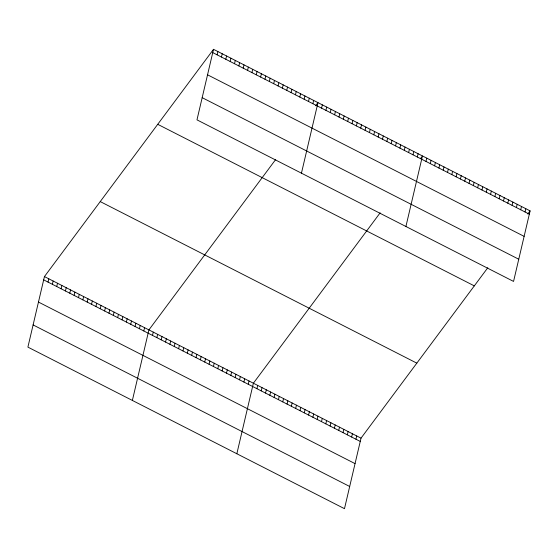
<?xml version="1.0" encoding="UTF-8"?>
<svg xmlns="http://www.w3.org/2000/svg" width="558" height="558" viewBox="0 0 558 558"><rect width="100%" height="100%" fill="white"/><g stroke="black" fill="none" stroke-linecap="round" stroke-linejoin="round"><path stroke-width="0.84" d="M213.519 49.32L196.974 119.858L513.555 281.42L530.1 210.882L213.519 49.32L44.445 276.58L27.9 347.118L344.481 508.68L361.026 438.142L487.79 267.756M48.03 282.083L48.797 278.805M52.382 284.308L53.15 281.023M56.735 286.526L57.502 283.248M61.087 288.751L61.854 285.466M65.439 290.969L66.207 287.691M69.792 293.194L70.559 289.909M74.144 295.412L74.912 292.134M78.497 297.637L79.271 294.352M82.849 299.855L83.623 296.577M87.201 302.08L87.976 298.795M91.554 304.298L92.328 301.02M95.906 306.523L96.68 303.238M100.266 308.741L101.033 305.463M104.618 310.966L105.385 307.681M108.97 313.184L109.738 309.906M113.323 315.409L114.09 312.124M117.675 317.628L118.442 314.349M122.028 319.853L122.795 316.567M126.38 322.071L127.147 318.792M130.732 324.296L131.507 321.01M135.085 326.514L135.859 323.235M139.437 328.739L140.211 325.454M143.79 330.957L144.564 327.679M132.372 400.428L148.916 329.897L275.68 159.511M217.104 54.83L217.871 51.545M152.501 335.4L153.269 332.122M221.456 57.049L222.224 53.763M156.854 337.625L157.621 334.34M225.809 59.274L226.576 55.988M161.206 339.843L161.973 336.565M230.161 61.492L230.928 58.206M165.559 342.068L166.326 338.783M234.513 63.717L235.281 60.431M169.911 344.286L170.678 341.001M238.866 65.935L239.633 62.649M174.263 346.511L175.031 343.226M243.218 68.16L243.986 64.874M178.616 348.729L179.39 345.444M247.571 70.378L248.345 67.093M182.968 350.954L183.742 347.669M251.923 72.603L252.697 69.318M187.321 353.172L188.095 349.887M256.275 74.821L257.05 71.536M191.673 355.397L192.447 352.112M260.628 77.046L261.402 73.761M196.025 357.615L196.8 354.33M264.98 79.264L265.754 75.979M200.385 359.84L201.152 356.555M269.34 81.489L270.107 78.204M204.737 362.058L205.504 358.773M273.692 83.707L274.459 80.422M209.09 364.283L209.857 360.998M278.044 85.925L278.812 82.647M213.442 366.501L214.209 363.216M282.397 88.15L283.164 84.865M217.794 368.726L218.562 365.441M286.749 90.368L287.516 87.09M222.147 370.944L222.914 367.659M291.102 92.593L291.869 89.308M226.499 373.169L227.266 369.884M295.454 94.811L296.228 91.533M230.852 375.388L231.626 372.102M299.806 97.036L300.581 93.751M235.204 377.613L235.978 374.327M304.159 99.254L304.933 95.976M239.556 379.831L240.331 376.545M308.511 101.479L309.285 98.194M243.909 382.056L244.683 378.77M312.864 103.697L313.638 100.419M248.268 384.274L249.035 380.988M301.446 173.175L317.99 102.637L315.668 105.762M236.843 453.745L253.388 383.213L380.151 212.828M321.575 108.14L322.343 104.862M256.924 388.696L257.691 385.411M325.928 110.365L326.695 107.08M261.228 390.893L262.002 387.608M330.28 112.583L331.047 109.305M265.531 393.09L266.305 389.805M334.633 114.808L335.4 111.523M269.842 395.287L270.609 392.002M338.985 117.027L339.752 113.748M274.145 397.484L274.913 394.199M343.337 119.252L344.105 115.966M278.449 399.681L279.223 396.396M347.69 121.47L348.464 118.191M282.76 401.879L283.527 398.593M352.042 123.695L352.816 120.409M287.063 404.076L287.83 400.79M356.395 125.913L357.169 122.634M291.367 406.273L292.141 402.988M360.747 128.138L361.521 124.853M295.67 408.47L296.444 405.185M365.099 130.356L365.874 127.078M299.981 410.667L300.748 407.382M369.459 132.581L370.226 129.296M304.284 412.864L305.052 409.579M373.811 134.799L374.578 131.521M308.588 415.061L309.362 411.776M378.164 137.024L378.931 133.739M312.892 417.258L313.666 413.973M382.516 139.242L383.283 135.964M317.202 419.456L317.969 416.17M386.868 141.467L387.636 138.182M321.506 421.653L322.273 418.367M391.221 143.685L391.988 140.407M325.809 423.85L326.583 420.565M395.573 145.91L396.347 142.625M330.12 426.047L330.887 422.762M399.926 148.128L400.7 144.85M334.423 428.244L335.191 424.959M404.278 150.353L405.052 147.068M338.727 430.441L339.501 427.156M408.63 152.571L409.405 149.293M343.031 432.638L343.805 429.353M412.983 154.796L413.757 151.511M347.341 434.835L348.108 431.55M351.645 437.033L352.412 433.747M417.342 157.014L418.109 153.736M355.948 439.23L356.722 435.944M405.917 226.485L422.462 155.954L420.599 158.451M425.998 161.436L426.765 158.151M430.302 163.633L431.076 160.348M434.605 165.831L435.38 162.545M438.916 168.028L439.683 164.743M443.219 170.225L443.987 166.94M447.523 172.422L448.297 169.137M451.834 174.619L452.601 171.334M456.137 176.816L456.904 173.531M460.441 179.013L461.215 175.728M464.744 181.21L465.518 177.925M469.055 183.408L469.822 180.122M473.358 185.605L474.126 182.32M477.662 187.802L478.436 184.517M481.973 189.999L482.74 186.714M486.276 192.196L487.043 188.911M490.58 194.393L491.347 191.108M494.883 196.59L495.657 193.305M499.194 198.787L499.961 195.502M503.497 200.985L504.265 197.699M507.801 203.182L508.575 199.897M512.105 205.379L512.879 202.094M516.415 207.576L517.182 204.291M520.719 209.773L521.486 206.488M525.022 211.97L525.796 208.685M527.777 214.007L530.1 210.882M212.744 52.605L529.333 214.167M207.541 74.8L524.122 236.362M202.177 97.664L518.759 259.226M157.726 124.315L474.307 285.877M100.238 201.584L416.819 363.146M44.445 276.58L361.026 438.142M43.67 279.865L360.259 441.427M38.467 302.059L355.048 463.621M33.103 324.923L349.685 486.485"/></g></svg>
